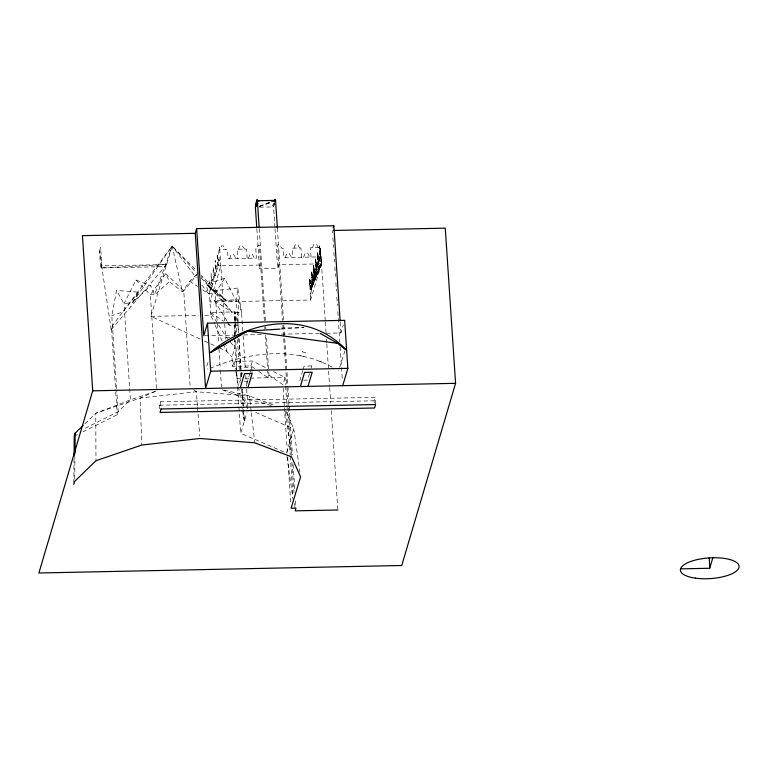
<?xml version="1.0" encoding="UTF-8"?>
<svg xmlns="http://www.w3.org/2000/svg" width="778" height="778" viewBox="0 0 778 778"><rect width="100%" height="100%" fill="white"/><g stroke="black" fill="none" stroke-linecap="round" stroke-linejoin="round"><path stroke-width="0.58" stroke-dasharray="3.89 2.92" d="M319.398 246.48L321.489 263.839L318.795 264.248L317.648 252.257L317.813 267.486L321.489 263.839L319.564 245.936C322.471 264.783 310.14 281.335 310.539 300.026L209.885 302.01L220.835 265.823L260.649 265.035L259.502 268.828L277.658 268.478L278.806 264.676L321.489 263.839L319.564 245.936L320.847 257.479L321.032 256.866L283.737 257.606L283.124 248.338L281.714 248.367L279.419 244.739L277.483 244.778L282.511 320.458M318.951 258.578L318.931 263.8L321.489 263.839L319.35 251.119L319.836 260.805L321.489 263.839L310.539 300.026L309.547 279.039L309.809 278.174L311.054 289.824L321.489 263.839L319.777 261.019L319.243 257.625L319.777 261.019M316.957 265.172L316.986 270.238L321.489 263.839L311.861 287.15L311.346 283.707L311.161 289.474L321.489 263.839L316.86 270.637L315.664 258.821L315.878 273.895L321.489 263.839L317.696 267.885L317.22 264.277L317.696 267.885M73.803 483.128L74.027 459.059M74.727 478.908L74.931 457.25M234.334 335.979L234.655 321.547M234.674 320.341L234.859 311.92L210.566 312.396L227.458 339.004M227.157 321.275L214.222 300.318L238.515 299.831L237.971 325.097L238.447 332.313M242.824 331.039L241.627 313.019L231.844 312.221L214.436 290.68L237.767 288.045L236.454 301.524L237.737 320.75M116.632 388.679L111.779 315.586L116.622 290.437L138.62 292.168L132.775 302.263L124.013 303.741L116.622 290.437M159.811 408.82L159.578 405.212L160.589 401.779L375.122 397.344L375.599 404.55M207.979 362.354L206.695 366.701L207.775 369.151M242.425 372.779L239.857 381.473L239.994 383.583M247.657 383.418L247.511 381.317L249.767 373.712M250.088 372.623L251.051 369.365M302.837 370.454L299.948 380.238L300.084 382.338M303.157 369.365L304.12 366.107L311.784 365.942L311.92 368.043M309.537 373.557L307.611 380.072L302.136 380.189M311.142 368.12L311.784 365.942M326.371 333.247L340.929 332.945L343.302 324.922M345.024 350.684L338.654 370.416M374.267 403.189L374.101 400.787L375.122 397.344M99.526 251.1L100.615 247.501L101.801 265.356L100.712 268.955L99.526 251.1L101.801 265.356M111.215 329.726L166.57 264.588L101.646 265.862L111.215 329.726L112.45 325.651L172.171 246.081L196.114 270.229M82.847 431.907L117.254 414.723L118.168 411.708L116.719 389.895M200.043 338.975L150.903 316.345L172.171 246.081L196.406 272.699M220.835 265.823L218.307 265.668L218.735 259.084L219.357 262.225L218.735 252.947L219.163 247.093L219.61 250.059L221.613 245.877L223.315 245.848L225.737 249.466M274.264 202.377L273.759 206.287L271.619 206.948L274.099 203.019M274.935 227.429L273.564 206.909L275.023 202.095M254.746 368.587L250.924 365.961L232.583 366.321L231.98 357.17L234.975 347.251L234.956 340.19M232.583 366.321L234.09 361.362L252.422 361.002L267.165 368.422M250.924 365.961L252.422 361.002M285.769 411.105L293.753 428.863L286.44 453.029L240.694 433.307L247.005 412.437M258.578 371.213L268.138 377.777L268.964 375.045L266.309 335.104M314.983 271.668L315.032 276.686L321.489 263.839L312.017 286.644L311.774 271.687L312.97 283.484L321.489 263.839L315.751 274.313L315.294 270.666L315.751 274.313M313.427 266.222L313.709 265.298L314.896 277.143L321.489 263.839L313.096 283.085L313.301 277.24L313.806 280.741L321.489 263.839L313.952 280.265L313.427 266.222L314.896 277.143L313.446 270.608L313.952 280.265M310.266 281.14L310.441 280.557L311.054 289.824L309.459 283.785M312.202 274.722L312.357 274.216L312.97 283.484L311.55 276.871L312.017 286.644M314.166 268.235L314.896 277.143L313.709 265.298M316.111 261.816L316.86 270.637L315.391 264.189L315.878 273.895M318.046 255.437L318.795 264.248L317.336 257.751L317.813 267.486M320.04 248.824L320.225 248.211L320.847 257.479M229.646 258.675L231.095 254.406L233.497 254.357L236.084 258.549M248.386 258.306L250.039 254.027L252.237 253.988L254.289 258.189M293.919 248.124L295.436 244.428L297.741 244.38L299.511 248.007M312.357 247.754L313.923 244.059L316.286 244.01L318.397 247.637M285.244 257.576L287.063 253.297L289.115 253.258L291.604 257.45M303.488 257.217L305.336 252.938L307.582 252.889L309.751 257.09M156.582 388.446L150.358 294.726L165.782 273.623L169.39 281.646L154.637 294.784L150.699 285.643L135.907 280.012L124.013 303.741L130.393 399.863L118.168 411.708L82.682 429.427M238.321 249.223L240.188 245.517L242.084 245.478L244.652 249.096M224.589 278.261L206.199 284.554L226.048 300.425L236.454 301.524L224.589 278.261L215.282 293.442L218.628 343.915M196.639 274.537L189.706 281.247L182.344 291.662L169.39 281.646M138.62 292.168L122.632 312.085L111.779 315.586M198.244 272.981L183.764 290.962L182.344 291.662L172.171 246.081L132.775 302.263L150.699 285.643M84.88 423.767L95.752 413.244L130.393 399.863L156.748 390.857L140.108 398.073L95.752 413.244L95.976 460.712M74.25 436.195L77.469 434.591M259.482 206.326L269.48 202.231M259.414 206.423L270.17 202.397M259.531 206.462L271.95 202.212M210.031 368.412C248.697 351.938 295.154 346.122 333.033 367.663M281.325 328.073L303.984 327.441M281.179 329.026L303.897 327.606M166.57 264.588L101.023 267.933L165.947 266.65M259.658 207.181L273.564 206.909M150.903 316.345L198.789 315.401M204.77 315.284L210.76 315.168L214.611 323.979M227.614 323.911L229.617 325.262L237.971 325.097L237.193 321.81M204.984 335.756L235.326 335.124M243.825 334.948L263.246 334.55M281.451 334.17L319.087 333.392M225.96 337.351L230.735 337.253M240.645 378.312L237.047 378.38L235.666 370.445M245.449 378.215L249.048 378.147M250.253 378.118L285.069 377.437L285.555 384.702M244.234 381.385L247.511 381.317M159.578 405.212L374.101 400.787M223.976 390.099L249.398 395.914L274.945 405.649M299.909 355.585L303.401 356.421M271.366 405.659L242.843 397.646L221.662 389.574M302.107 351.705L305.637 352.881L302.399 351.792M321.333 361.945L319.884 361.391L321.936 362.217M255.816 412.515L293.753 428.863L299.909 472.061M204.41 340.988L215.234 345.967M219.532 347.941L226.505 351.15L231.98 357.17M273.486 371.602L285.069 377.437L282.891 384.614L268.964 375.045M189.706 281.247L197.612 286.499M202.552 289.786L208.485 293.724L215.282 293.442L201.346 276.696M214.222 300.318L231.844 312.221M210.566 312.396L223.597 321.207M193.693 389.739L196.348 391.733L249.398 395.914L251.187 411.543M214.436 290.68L226.048 300.425L201.249 275.402M165.782 273.623L183.764 290.962L190.153 387.084M135.907 280.012L150.358 294.726L154.637 294.784L172.171 246.081L196.134 277.522M201.249 278.018L230.337 309.965M230.473 342.301L234.975 347.251M201.949 285.147L208.485 293.724L206.199 284.554M227.769 322.277L229.617 325.262M215.098 325.087L222.809 342.719M223.276 343.769L226.505 351.15L226.106 345.15M311.112 284.476L311.861 287.15M313.057 278.038L313.806 280.741M238.515 299.831L241.627 313.019L237.767 288.045M236.93 320.711L234.859 311.92L234.937 335.474M309.615 283.289L311.054 289.824L309.809 278.174M234.09 361.362L235.471 369.307M238.263 385.518L237.047 378.38L235.773 339.714M238.467 386.715L242.318 409.325M242.522 410.512L244.35 421.229L243.631 410.414M286.956 456.628L293.102 499.826M309.547 279.039L311.054 289.824M285.38 411.873L291.439 455.675M311.521 272.533L312.97 283.484L311.774 271.687M315.421 259.638L316.86 270.637L315.664 258.821M317.366 253.22L318.795 264.248L317.648 252.257M251.323 412.748L254.766 442.808M235.588 320.322L234.859 311.92L235.219 322.792M235.695 321.528L236.736 333.538M237.261 339.548L240.801 380.384M241.54 388.796L243.31 409.218M243.417 410.414L244.35 421.229M197.456 406.116L196.348 391.733L140.108 398.073L141.82 445.035M197.544 407.312L199.752 436.079M340.21 322.111L340.929 332.945M332.43 230.492L332.585 232.914M332.906 237.767L333.558 247.462M333.879 252.315L334.521 262.011M334.841 266.864L335.483 276.56M335.892 282.618L336.456 291.108M336.855 297.167L337.419 305.657M337.817 311.715L339.83 342.028M340.161 346.871L341.445 366.273M341.523 367.479L342.408 380.821M325.282 320.828L320.41 247.599L310.412 247.793L311.025 257.061M325.36 322.043L326.079 332.955M326.488 339.014L326.731 342.66M326.809 343.866L329.629 386.306M329.707 387.522L330.757 403.286M331.234 410.56L337.846 509.998M301.533 257.255L300.911 247.988L292.275 248.153L292.898 257.421M277.386 228.149L283.503 320.147M283.824 325L292.44 454.751M293.082 464.456L294.697 488.71M295.504 500.838L295.903 506.896M282.832 325.311L286.936 387.152M287.024 388.368L288.23 406.554M288.307 407.769L291.449 455.062M291.935 462.336L293.948 492.649M294.677 503.56L295.076 509.629M285.633 385.917L286.839 404.093M286.917 405.299L290.223 454.974M290.301 456.19L292.956 496.179M275.013 228.635L277.658 268.478M283.134 388.251L284.34 406.427M284.427 407.633L287.646 456.103M287.724 457.318L290.778 503.356M259.239 228.586L265.347 320.575M265.745 326.634L265.911 329.055M264.355 320.799L259.327 245.138L258.189 245.158L257.061 248.853L255.787 248.872L256.4 258.14L228.129 258.704L227.516 249.437L219.756 249.582L225.708 339.14M264.753 326.867L264.919 329.289M265.317 335.347L267.496 368.082M267.574 369.297L268.138 377.777M256.857 228.995L259.502 268.828M247.151 258.325L246.538 249.057L237.047 249.242L237.66 258.51M251.897 370.338L251.693 367.187L244.029 367.342L244.243 370.503M251.975 371.388L252.111 373.498M243.135 335.853L245.294 368.295M245.77 375.502L248.007 409.14L242.843 397.646L242.279 389.233M237.815 321.946L238.535 332.76M238.934 338.77L241.481 377.223M238.846 338.323L241.394 376.766M242.191 388.786L243.553 409.209M234.382 338.304L237.523 385.548M237.601 386.744L240.694 433.307M218.307 265.668L217.14 253.764L217.432 268.575L217.247 269.169L216.731 265.716L216.333 272.193L215.136 260.367L215.399 275.286L215.253 275.772L214.718 272.378L214.388 278.641L213.114 267.058L213.386 281.928L213.25 282.395L212.705 279.01L212.365 285.322L211.101 273.71L211.383 288.55L211.227 289.076L210.682 285.721L210.381 291.876L209.759 282.609L209.545 283.328L208.99 280.693L208.776 281.403L210.76 315.168M218.949 348.719L220.31 369.142M220.388 370.347L221.506 387.172M160.589 401.779L161.065 408.985M111.536 328.666L115.669 390.819M115.747 392.005L117.254 414.723M235.257 323.998L235.617 334.88"/><path stroke-width="1.17" d="M74.056 456.657L74.25 436.195L75.155 433.181L83.168 425.42M74.97 453.642L75.155 433.181M340.132 320.906L333.82 225.785L196.649 228.625L195.259 233.322L82.419 235.656L92.728 390.828L38.9 572.997L401.749 565.499L455.577 383.33L445.269 228.158L333.636 230.463M342.728 385.664L347.844 368.364L344.654 320.341L207.493 323.171L203.768 335.775L196.649 228.625M207.493 323.171L210.682 371.194L205.567 388.504L195.259 233.322M240.276 387.784L244.448 373.654L252.111 373.498L247.939 387.629M333.256 227.672L333.82 225.785M300.366 386.54L304.548 372.409L312.202 372.254L308.03 386.384M680.526 568.864L709.731 568.261L712.833 557.768M73.793 484.334L74.707 481.319L95.976 460.712L141.82 445.035L199.936 438.481L254.766 442.808L291.604 456.851L300.59 476.856L291.108 508.209L295.98 508.112L295.154 510.845L337.846 509.998M256.769 227.789L255.408 207.269L257.382 200.743L275.548 200.384L277.386 228.149M274.585 201.327L275.218 199.236L275.344 201.055L275.548 200.384L273.389 201.191M255.408 207.269L257.781 203.515M257.596 203.612L255.631 206.52L255.515 204.702L257.08 199.518L257.207 201.346L259.56 200.695M210.867 352.57L241.462 334.346M209.486 353.173C248.629 319.69 308.477 309.537 346.648 350.343M213.775 350.295L247.696 331.107L279.983 329.104M244.564 332.653L247.696 331.107L337.652 343.351L345.296 349.41M271.697 201.327L273.914 200.413M210.682 371.194L347.844 368.364M92.728 390.828L455.577 383.33M320.264 333.412L337.652 343.351M257.382 200.743L259.152 227.371M709.254 557.914L709.731 568.261M161.065 408.985L160.054 412.428L374.588 407.993L375.599 404.55L161.065 408.985M695.367 578.142A29.428 10.357 -3.8 0 0 739.1 566.423A29.428 10.357 -3.8 0 0 694.725 560.218A29.428 10.357 -3.8 0 0 695.367 578.142"/></g></svg>
